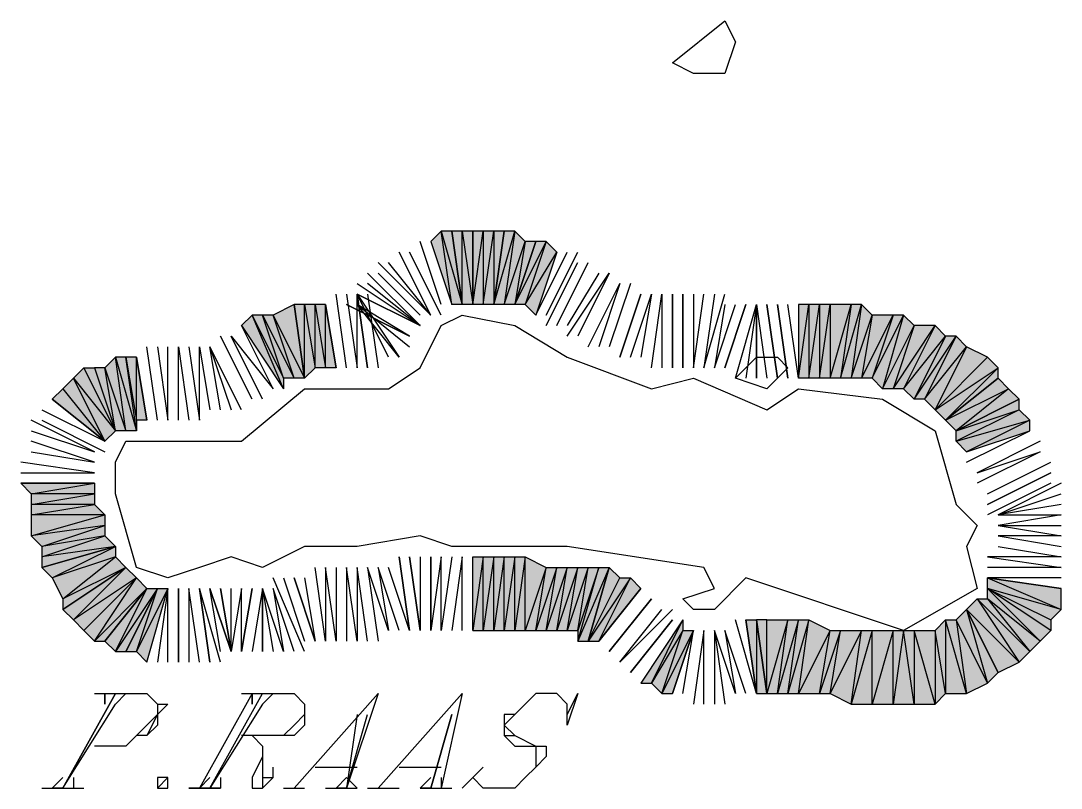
# Model space of a CAD drawing. Header units: millimetres. Extents: x 658 to 813, y 806 to 883.
# Drawn here: x 789.53 to 789.831, y 864.6855 to 864.9074 of the extents above; entities that cross this region are included whole.
import ezdxf

# ---------------------------------------------------------------- set-up
doc = ezdxf.new("R2010")
doc.units = ezdxf.units.MM
doc.header["$LTSCALE"] = 0.1
doc.linetypes.add('atContinuous2', pattern=[0])
for name, color, linetype in [('PANTAI', 7, 'Continuous'), ('pantai1', 7, 'Continuous'), ('TEXT', 8, 'Continuous'), ('zat_Mask_solid', 7, 'Continuous')]:
    doc.layers.add(name, color=color, linetype=linetype)

msp = doc.modelspace()

# ---------------------------------------------------------------- hatches: boundary and pattern name
at = {"layer": 'pantai1'}
for points in [[(789.64859, 864.84358), (789.65467, 864.82534), (789.65163, 864.84662)], [(789.65467, 864.84662), (789.65771, 864.82534), (789.65771, 864.84662)], [(789.60907, 864.82534), (789.61211, 864.80406), (789.61211, 864.82534)], [(789.80971, 864.81014), (789.79451, 864.79494), (789.81275, 864.8071)], [(789.5513, 864.8071), (789.55738, 864.78886), (789.55434, 864.8071)], [(789.54218, 864.80102), (789.55434, 864.78582), (789.54522, 864.80406)], [(789.55434, 864.78582), (789.54522, 864.80406), (789.55738, 864.78886)], [(789.81275, 864.80406), (789.79755, 864.7919), (789.81579, 864.80102)], [(789.79755, 864.7919), (789.81579, 864.80102), (789.80059, 864.78886)], [(789.81579, 864.80102), (789.80059, 864.78886), (789.81883, 864.79798)], [(789.81883, 864.79798), (789.80059, 864.78886), (789.81883, 864.79494)], [(789.5361, 864.74934), (789.55738, 864.75542), (789.5361, 864.75238)], [(789.54218, 864.74022), (789.55738, 864.75238), (789.53914, 864.7463)], [(789.56042, 864.74934), (789.54218, 864.74022), (789.55738, 864.75238)], [(789.54522, 864.73414), (789.56042, 864.74934), (789.54218, 864.73718)], [(789.54218, 864.73718), (789.56042, 864.74934), (789.54218, 864.74022)], [(789.56346, 864.7463), (789.54522, 864.73414), (789.56042, 864.74934)], [(789.54826, 864.7311), (789.56346, 864.7463), (789.54522, 864.73414)], [(789.69723, 864.72806), (789.70635, 864.7463), (789.70939, 864.74326)], [(789.80363, 864.73718), (789.80971, 864.7159), (789.80059, 864.73414)], [(789.81275, 864.71894), (789.80363, 864.73718), (789.80971, 864.7159)], [(789.80971, 864.7159), (789.80059, 864.73414), (789.80363, 864.71286)]]:
    msp.add_hatch(color=7, dxfattribs=at).paths.add_polyline_path(points)
h = msp.add_hatch(color=7, dxfattribs=at)
h.paths.add_polyline_path([(789.65467, 864.82534), (789.65163, 864.84662), (789.65771, 864.82534)], flags=16)
h.paths.add_polyline_path([(789.65163, 864.84662), (789.65771, 864.82534), (789.65467, 864.84662)])
h = msp.add_hatch(color=7, dxfattribs=at)
h.paths.add_polyline_path([(789.65771, 864.82534), (789.65771, 864.84662), (789.66075, 864.82534)], flags=16)
h.paths.add_polyline_path([(789.65771, 864.84662), (789.66075, 864.82534), (789.66075, 864.84662)])
h = msp.add_hatch(color=7, dxfattribs=at)
h.paths.add_polyline_path([(789.66075, 864.84662), (789.66075, 864.82534), (789.66379, 864.84662)], flags=16)
h.paths.add_polyline_path([(789.66075, 864.82534), (789.66379, 864.84662), (789.66379, 864.82534)])
h = msp.add_hatch(color=7, dxfattribs=at)
h.paths.add_polyline_path([(789.66379, 864.84662), (789.66379, 864.82534), (789.66683, 864.84662)], flags=16)
h.paths.add_polyline_path([(789.66379, 864.82534), (789.66683, 864.84662), (789.66683, 864.82534)])
h = msp.add_hatch(color=7, dxfattribs=at)
h.paths.add_polyline_path([(789.66987, 864.84662), (789.66683, 864.82534), (789.67291, 864.84662)], flags=16)
h.paths.add_polyline_path([(789.66683, 864.82534), (789.67291, 864.84662), (789.66987, 864.82534)])
h = msp.add_hatch(color=7, dxfattribs=at)
h.paths.add_polyline_path([(789.67291, 864.84662), (789.66987, 864.82534), (789.67595, 864.84358)])
h.paths.add_polyline_path([(789.66987, 864.82534), (789.67595, 864.84358), (789.67291, 864.82534)], flags=17)
h = msp.add_hatch(color=7, dxfattribs=at)
h.paths.add_polyline_path([(789.67899, 864.84358), (789.67291, 864.82534), (789.68203, 864.84358)], flags=16)
h.paths.add_polyline_path([(789.67291, 864.82534), (789.68203, 864.84358), (789.67595, 864.82534)])
h = msp.add_hatch(color=7, dxfattribs=at)
h.paths.add_polyline_path([(789.60907, 864.80406), (789.60299, 864.8223), (789.61211, 864.80406)], flags=16)
h.paths.add_polyline_path([(789.60299, 864.8223), (789.61211, 864.80406), (789.60907, 864.82534)])
h = msp.add_hatch(color=7, dxfattribs=at)
h.paths.add_polyline_path([(789.61211, 864.80406), (789.61211, 864.82534), (789.61515, 864.8071)])
h.paths.add_polyline_path([(789.61211, 864.82534), (789.61515, 864.8071), (789.61515, 864.82534)], flags=17)
h = msp.add_hatch(color=7, dxfattribs=at)
h.paths.add_polyline_path([(789.61515, 864.8071), (789.61515, 864.82534), (789.61819, 864.8071)], flags=16)
h.paths.add_polyline_path([(789.61515, 864.82534), (789.61819, 864.8071), (789.61819, 864.82534)])
h = msp.add_hatch(color=7, dxfattribs=at)
h.paths.add_polyline_path([(789.75499, 864.82534), (789.75499, 864.80406), (789.75803, 864.82534)], flags=16)
h.paths.add_polyline_path([(789.75499, 864.80406), (789.75803, 864.82534), (789.75803, 864.80406)])
h = msp.add_hatch(color=7, dxfattribs=at)
h.paths.add_polyline_path([(789.75803, 864.82534), (789.75803, 864.80406), (789.76107, 864.82534)], flags=16)
h.paths.add_polyline_path([(789.75803, 864.80406), (789.76107, 864.82534), (789.76107, 864.80406)])
h = msp.add_hatch(color=7, dxfattribs=at)
h.paths.add_polyline_path([(789.76107, 864.82534), (789.76107, 864.80406), (789.76411, 864.82534)], flags=16)
h.paths.add_polyline_path([(789.76107, 864.80406), (789.76411, 864.82534), (789.76411, 864.80406)])
h = msp.add_hatch(color=7, dxfattribs=at)
h.paths.add_polyline_path([(789.76411, 864.82534), (789.76411, 864.80406), (789.77019, 864.82534)], flags=16)
h.paths.add_polyline_path([(789.76411, 864.80406), (789.77019, 864.82534), (789.76715, 864.80406)])
h = msp.add_hatch(color=7, dxfattribs=at)
h.paths.add_polyline_path([(789.77019, 864.82534), (789.76715, 864.80406), (789.77323, 864.82534)], flags=16)
h.paths.add_polyline_path([(789.76715, 864.80406), (789.77323, 864.82534), (789.77019, 864.80406)])
h = msp.add_hatch(color=7, dxfattribs=at)
h.paths.add_polyline_path([(789.77323, 864.82534), (789.77019, 864.80406), (789.77627, 864.8223)])
h.paths.add_polyline_path([(789.77019, 864.80406), (789.77627, 864.8223), (789.77323, 864.80406)], flags=17)
h = msp.add_hatch(color=7, dxfattribs=at)
h.paths.add_polyline_path([(789.59387, 864.81926), (789.60603, 864.80102), (789.59691, 864.8223)])
h.paths.add_polyline_path([(789.60603, 864.80102), (789.59691, 864.8223), (789.60603, 864.80406)], flags=17)
h.paths.add_polyline_path([(789.59691, 864.8223), (789.60603, 864.80406), (789.59995, 864.8223)], flags=16)
h = msp.add_hatch(color=7, dxfattribs=at)
h.paths.add_polyline_path([(789.60603, 864.80406), (789.59995, 864.8223), (789.60907, 864.80406)], flags=16)
h.paths.add_polyline_path([(789.59995, 864.8223), (789.60907, 864.80406), (789.60299, 864.8223)])
h = msp.add_hatch(color=7, dxfattribs=at)
h.paths.add_polyline_path([(789.77627, 864.8223), (789.77323, 864.80406), (789.78235, 864.8223)], flags=16)
h.paths.add_polyline_path([(789.77323, 864.80406), (789.78235, 864.8223), (789.77627, 864.80406)])
h = msp.add_hatch(color=7, dxfattribs=at)
h.paths.add_polyline_path([(789.78235, 864.8223), (789.77627, 864.80406), (789.78539, 864.8223)], flags=16)
h.paths.add_polyline_path([(789.77627, 864.80406), (789.78539, 864.8223), (789.77931, 864.80102)])
h = msp.add_hatch(color=7, dxfattribs=at)
h.paths.add_polyline_path([(789.78539, 864.8223), (789.77931, 864.80102), (789.78843, 864.81926)])
h.paths.add_polyline_path([(789.77931, 864.80102), (789.78843, 864.81926), (789.78235, 864.80102)], flags=17)
h = msp.add_hatch(color=7, dxfattribs=at)
h.paths.add_polyline_path([(789.78843, 864.81926), (789.78235, 864.80102), (789.79451, 864.81926)], flags=16)
h.paths.add_polyline_path([(789.78235, 864.80102), (789.79451, 864.81926), (789.78539, 864.80102)])
h = msp.add_hatch(color=7, dxfattribs=at)
h.paths.add_polyline_path([(789.79755, 864.81622), (789.78843, 864.79798), (789.80059, 864.81622)], flags=16)
h.paths.add_polyline_path([(789.78843, 864.79798), (789.80059, 864.81622), (789.79147, 864.79798)])
h = msp.add_hatch(color=7, dxfattribs=at)
h.paths.add_polyline_path([(789.55738, 864.78886), (789.55434, 864.8071), (789.56042, 864.78886)], flags=16)
h.paths.add_polyline_path([(789.55434, 864.8071), (789.56042, 864.78886), (789.55738, 864.81014)])
h = msp.add_hatch(color=7, dxfattribs=at)
h.paths.add_polyline_path([(789.56042, 864.78886), (789.55738, 864.81014), (789.56346, 864.78886)], flags=16)
h.paths.add_polyline_path([(789.55738, 864.81014), (789.56346, 864.78886), (789.56042, 864.81014)])
h.paths.add_polyline_path([(789.56346, 864.78886), (789.56042, 864.81014), (789.56346, 864.7919)], flags=0)
h.paths.add_polyline_path([(789.56042, 864.81014), (789.56346, 864.7919), (789.56346, 864.81014)], flags=0)
h = msp.add_hatch(color=7, dxfattribs=at)
h.paths.add_polyline_path([(789.54522, 864.80406), (789.55738, 864.78886), (789.54826, 864.8071)])
h.paths.add_polyline_path([(789.55738, 864.78886), (789.54826, 864.8071), (789.5513, 864.8071)], flags=17)
h = msp.add_hatch(color=7, dxfattribs=at)
h.paths.add_polyline_path([(789.79451, 864.79494), (789.81275, 864.8071), (789.79755, 864.7919)])
h.paths.add_polyline_path([(789.81275, 864.8071), (789.79755, 864.7919), (789.81275, 864.80406)], flags=17)
h = msp.add_hatch(color=7, dxfattribs=at)
h.paths.add_polyline_path([(789.55434, 864.78582), (789.53914, 864.79798)], flags=17)
h.paths.add_polyline_path([(789.55434, 864.78582), (789.53914, 864.79798), (789.54218, 864.80102)])
h = msp.add_hatch(color=7, dxfattribs=at)
h.paths.add_polyline_path([(789.80059, 864.78886), (789.81883, 864.79494), (789.80059, 864.78582)], flags=17)
h.paths.add_polyline_path([(789.81883, 864.79494), (789.80059, 864.78582), (789.82187, 864.7919)])
h = msp.add_hatch(color=7, dxfattribs=at)
h.paths.add_polyline_path([(789.80059, 864.78582), (789.82187, 864.7919), (789.80363, 864.78278)])
h.paths.add_polyline_path([(789.82187, 864.7919), (789.80363, 864.78278), (789.82187, 864.78886)], flags=17)
h = msp.add_hatch(color=7, dxfattribs=at)
h.paths.add_polyline_path([(789.5513, 864.77062), (789.53306, 864.77062), (789.5513, 864.77366)], flags=17)
h.paths.add_polyline_path([(789.53306, 864.77062), (789.5513, 864.77366), (789.53002, 864.77366)])
h = msp.add_hatch(color=7, dxfattribs=at)
h.paths.add_polyline_path([(789.5513, 864.76758), (789.53306, 864.76758), (789.5513, 864.77062)], flags=17)
h.paths.add_polyline_path([(789.53306, 864.76758), (789.5513, 864.77062), (789.53306, 864.77062)], flags=17)
h = msp.add_hatch(color=7, dxfattribs=at)
h.paths.add_polyline_path([(789.55434, 864.76454), (789.53306, 864.76454), (789.5513, 864.76758)])
h.paths.add_polyline_path([(789.53306, 864.76454), (789.5513, 864.76758), (789.53306, 864.76758)], flags=17)
h = msp.add_hatch(color=7, dxfattribs=at)
h.paths.add_polyline_path([(789.55434, 864.7615), (789.53306, 864.75846), (789.55434, 864.76454)], flags=17)
h.paths.add_polyline_path([(789.53306, 864.75846), (789.55434, 864.76454), (789.53306, 864.76454)], flags=17)
h = msp.add_hatch(color=7, dxfattribs=at)
h.paths.add_polyline_path([(789.55434, 864.75846), (789.5361, 864.75542), (789.55434, 864.7615)], flags=17)
h.paths.add_polyline_path([(789.5361, 864.75542), (789.55434, 864.7615), (789.53306, 864.75846)])
h = msp.add_hatch(color=7, dxfattribs=at)
h.paths.add_polyline_path([(789.55738, 864.75542), (789.5361, 864.75238), (789.55434, 864.75846)])
h.paths.add_polyline_path([(789.5361, 864.75238), (789.55434, 864.75846), (789.5361, 864.75542)], flags=17)
h = msp.add_hatch(color=7, dxfattribs=at)
h.paths.add_polyline_path([(789.55738, 864.75238), (789.53914, 864.7463), (789.55738, 864.75542)], flags=17)
h.paths.add_polyline_path([(789.53914, 864.7463), (789.55738, 864.75542), (789.5361, 864.74934)])
h = msp.add_hatch(color=7, dxfattribs=at)
h.paths.add_polyline_path([(789.66379, 864.7311), (789.66379, 864.75238), (789.66075, 864.7311)], flags=17)
h.paths.add_polyline_path([(789.66379, 864.75238), (789.66075, 864.7311), (789.66075, 864.75238)], flags=17)
h = msp.add_hatch(color=7, dxfattribs=at)
h.paths.add_polyline_path([(789.66683, 864.7311), (789.66683, 864.75238), (789.66379, 864.7311)], flags=17)
h.paths.add_polyline_path([(789.66683, 864.75238), (789.66379, 864.7311), (789.66379, 864.75238)], flags=17)
h = msp.add_hatch(color=7, dxfattribs=at)
h.paths.add_polyline_path([(789.66987, 864.7311), (789.66987, 864.75238), (789.66683, 864.7311)], flags=17)
h.paths.add_polyline_path([(789.66987, 864.75238), (789.66683, 864.7311), (789.66683, 864.75238)], flags=17)
h = msp.add_hatch(color=7, dxfattribs=at)
h.paths.add_polyline_path([(789.67291, 864.7311), (789.67291, 864.75238), (789.66987, 864.7311)], flags=17)
h.paths.add_polyline_path([(789.67291, 864.75238), (789.66987, 864.7311), (789.66987, 864.75238)], flags=17)
h = msp.add_hatch(color=7, dxfattribs=at)
h.paths.add_polyline_path([(789.67595, 864.7311), (789.67595, 864.75238), (789.67291, 864.7311)], flags=17)
h.paths.add_polyline_path([(789.67595, 864.75238), (789.67291, 864.7311), (789.67291, 864.75238)], flags=17)
h = msp.add_hatch(color=7, dxfattribs=at)
h.paths.add_polyline_path([(789.67899, 864.7311), (789.68203, 864.74934), (789.67595, 864.7311)], flags=17)
h.paths.add_polyline_path([(789.68203, 864.74934), (789.67595, 864.7311), (789.67595, 864.75238)])
h = msp.add_hatch(color=7, dxfattribs=at)
h.paths.add_polyline_path([(789.68203, 864.7311), (789.68507, 864.74934), (789.67899, 864.7311)], flags=17)
h.paths.add_polyline_path([(789.68507, 864.74934), (789.67899, 864.7311), (789.68203, 864.74934)], flags=17)
h = msp.add_hatch(color=7, dxfattribs=at)
h.paths.add_polyline_path([(789.68507, 864.7311), (789.68811, 864.74934), (789.68203, 864.7311)], flags=17)
h.paths.add_polyline_path([(789.68811, 864.74934), (789.68203, 864.7311), (789.68507, 864.74934)], flags=17)
h = msp.add_hatch(color=7, dxfattribs=at)
h.paths.add_polyline_path([(789.68811, 864.7311), (789.69115, 864.74934), (789.68507, 864.7311)], flags=17)
h.paths.add_polyline_path([(789.69115, 864.74934), (789.68507, 864.7311), (789.68811, 864.74934)], flags=17)
h = msp.add_hatch(color=7, dxfattribs=at)
h.paths.add_polyline_path([(789.69115, 864.7311), (789.69419, 864.74934), (789.68811, 864.7311)], flags=17)
h.paths.add_polyline_path([(789.69419, 864.74934), (789.68811, 864.7311), (789.69115, 864.74934)], flags=17)
h = msp.add_hatch(color=7, dxfattribs=at)
h.paths.add_polyline_path([(789.69419, 864.72806), (789.70027, 864.74934), (789.69115, 864.72806)], flags=17)
h.paths.add_polyline_path([(789.70027, 864.74934), (789.69115, 864.72806), (789.69723, 864.74934)], flags=17)
h.paths.add_polyline_path([(789.69115, 864.72806), (789.69723, 864.74934), (789.69115, 864.7311)], flags=0)
h.paths.add_polyline_path([(789.69723, 864.74934), (789.69115, 864.7311), (789.69419, 864.74934)], flags=0)
h = msp.add_hatch(color=7, dxfattribs=at)
h.paths.add_polyline_path([(789.55434, 864.72806), (789.5665, 864.74326), (789.5513, 864.72806)], flags=17)
h.paths.add_polyline_path([(789.5665, 864.74326), (789.5513, 864.72806), (789.56346, 864.7463)])
h = msp.add_hatch(color=7, dxfattribs=at)
h.paths.add_polyline_path([(789.69723, 864.72806), (789.70635, 864.7463), (789.69419, 864.72806)], flags=17)
h.paths.add_polyline_path([(789.70635, 864.7463), (789.69419, 864.72806), (789.70331, 864.7463)], flags=17)
h = msp.add_hatch(color=7, dxfattribs=at)
h.paths.add_polyline_path([(789.83099, 864.74326), (789.80971, 864.7463), (789.83099, 864.73718)], flags=17)
h.paths.add_polyline_path([(789.80971, 864.7463), (789.83099, 864.73718), (789.80971, 864.74326)], flags=17)
h = msp.add_hatch(color=7, dxfattribs=at)
h.paths.add_polyline_path([(789.56042, 864.72502), (789.56954, 864.74326), (789.55738, 864.72502)], flags=17)
h.paths.add_polyline_path([(789.56954, 864.74326), (789.55738, 864.72502), (789.5665, 864.74326)], flags=17)
h = msp.add_hatch(color=7, dxfattribs=at)
h.paths.add_polyline_path([(789.5665, 864.72198), (789.57258, 864.74326), (789.56346, 864.72502)])
h.paths.add_polyline_path([(789.57258, 864.74326), (789.56346, 864.72502), (789.56954, 864.74326)], flags=17)
h = msp.add_hatch(color=7, dxfattribs=at)
h.paths.add_polyline_path([(789.82795, 864.7311), (789.80971, 864.74326), (789.82491, 864.72806)])
h.paths.add_polyline_path([(789.80971, 864.74326), (789.82491, 864.72806), (789.80971, 864.74022)], flags=17)
h = msp.add_hatch(color=7, dxfattribs=at)
h.paths.add_polyline_path([(789.80971, 864.74022), (789.82187, 864.72502), (789.80667, 864.74022)], flags=17)
h.paths.add_polyline_path([(789.82187, 864.72502), (789.80667, 864.74022), (789.81883, 864.72198)])
h = msp.add_hatch(color=7, dxfattribs=at)
h.paths.add_polyline_path([(789.72155, 864.7311), (789.71243, 864.7159), (789.72155, 864.73414)], flags=17)
h.paths.add_polyline_path([(789.71243, 864.7159), (789.72155, 864.73414), (789.70939, 864.7159)])
h = msp.add_hatch(color=7, dxfattribs=at)
h.paths.add_polyline_path([(789.74587, 864.71286), (789.74283, 864.73414), (789.74283, 864.71286)])
h.paths.add_polyline_path([(789.74283, 864.73414), (789.74283, 864.71286), (789.73979, 864.73414)])
h = msp.add_hatch(color=7, dxfattribs=at)
h.paths.add_polyline_path([(789.74891, 864.71286), (789.75195, 864.73414), (789.74587, 864.71286)], flags=17)
h.paths.add_polyline_path([(789.75195, 864.73414), (789.74587, 864.71286), (789.74587, 864.73414)], flags=17)
h = msp.add_hatch(color=7, dxfattribs=at)
h.paths.add_polyline_path([(789.75195, 864.71286), (789.75499, 864.73414), (789.74891, 864.71286)], flags=17)
h.paths.add_polyline_path([(789.75499, 864.73414), (789.74891, 864.71286), (789.75195, 864.73414)], flags=17)
h = msp.add_hatch(color=7, dxfattribs=at)
h.paths.add_polyline_path([(789.75499, 864.71286), (789.75803, 864.73414), (789.75195, 864.71286)], flags=17)
h.paths.add_polyline_path([(789.75803, 864.73414), (789.75195, 864.71286), (789.75499, 864.73414)], flags=17)
h = msp.add_hatch(color=7, dxfattribs=at)
h.paths.add_polyline_path([(789.76107, 864.71286), (789.76411, 864.7311), (789.75499, 864.71286)], flags=17)
h.paths.add_polyline_path([(789.76411, 864.7311), (789.75499, 864.71286), (789.75803, 864.73414)])
h = msp.add_hatch(color=7, dxfattribs=at)
h.paths.add_polyline_path([(789.80059, 864.73414), (789.80363, 864.71286), (789.79755, 864.73414)], flags=17)
h.paths.add_polyline_path([(789.80363, 864.71286), (789.79755, 864.73414), (789.79755, 864.71286)], flags=17)
h = msp.add_hatch(color=7, dxfattribs=at)
h.paths.add_polyline_path([(789.71851, 864.71286), (789.72459, 864.7311), (789.71547, 864.71286)], flags=17)
h.paths.add_polyline_path([(789.72459, 864.7311), (789.71547, 864.71286), (789.72155, 864.7311)], flags=17)
h = msp.add_hatch(color=7, dxfattribs=at)
h.paths.add_polyline_path([(789.76411, 864.71286), (789.76715, 864.7311), (789.76107, 864.71286)], flags=17)
h.paths.add_polyline_path([(789.76715, 864.7311), (789.76107, 864.71286), (789.76411, 864.7311)], flags=17)
h = msp.add_hatch(color=7, dxfattribs=at)
h.paths.add_polyline_path([(789.77019, 864.70982), (789.77323, 864.7311), (789.76411, 864.71286)])
h.paths.add_polyline_path([(789.77323, 864.7311), (789.76411, 864.71286), (789.76715, 864.7311)], flags=17)
h = msp.add_hatch(color=7, dxfattribs=at)
h.paths.add_polyline_path([(789.77627, 864.70982), (789.77627, 864.7311), (789.77019, 864.70982)], flags=17)
h.paths.add_polyline_path([(789.77627, 864.7311), (789.77019, 864.70982), (789.77323, 864.7311)], flags=17)
h = msp.add_hatch(color=7, dxfattribs=at)
h.paths.add_polyline_path([(789.78235, 864.70982), (789.78235, 864.7311), (789.77627, 864.70982)], flags=17)
h.paths.add_polyline_path([(789.78235, 864.7311), (789.77627, 864.70982), (789.77627, 864.7311)], flags=17)
h = msp.add_hatch(color=7, dxfattribs=at)
h.paths.add_polyline_path([(789.78843, 864.7311), (789.78843, 864.70982), (789.78539, 864.7311)], flags=17)
h.paths.add_polyline_path([(789.78843, 864.70982), (789.78539, 864.7311), (789.78235, 864.70982)])
h.paths.add_polyline_path([(789.78539, 864.7311), (789.78235, 864.70982), (789.78235, 864.7311)], flags=17)
h = msp.add_hatch(color=7, dxfattribs=at)
h.paths.add_polyline_path([(789.79451, 864.7311), (789.79451, 864.70982), (789.78843, 864.7311)], flags=17)
h.paths.add_polyline_path([(789.79451, 864.70982), (789.78843, 864.7311), (789.78843, 864.70982)], flags=17)
at = {"layer": 'zat_Mask_solid'}
for points in [[(789.66683, 864.84662), (789.66683, 864.82534), (789.66987, 864.84662)], [(789.67595, 864.84358), (789.67291, 864.82534), (789.67899, 864.84358)], [(789.68203, 864.84358), (789.67595, 864.82534), (789.68507, 864.84054)], [(789.67595, 864.82534), (789.68507, 864.84054), (789.67899, 864.8223)], [(789.61819, 864.8071), (789.61819, 864.82534), (789.62123, 864.8071)], [(789.79451, 864.81926), (789.78539, 864.80102), (789.79755, 864.81622)], [(789.78539, 864.80102), (789.79755, 864.81622), (789.78843, 864.79798)], [(789.80059, 864.81622), (789.79147, 864.79798), (789.80363, 864.81318)], [(789.79147, 864.79798), (789.80363, 864.81318), (789.79451, 864.79494)], [(789.80363, 864.81318), (789.79451, 864.79494), (789.80971, 864.81014)], [(789.56346, 864.7919), (789.56346, 864.81014), (789.5665, 864.7919)], [(789.69419, 864.72806), (789.70331, 864.7463), (789.70027, 864.74934)], [(789.5513, 864.72806), (789.56346, 864.7463), (789.54826, 864.7311)], [(789.55738, 864.72502), (789.5665, 864.74326), (789.55434, 864.72806)], [(789.56346, 864.72502), (789.56954, 864.74326), (789.56042, 864.72502)], [(789.83099, 864.73718), (789.80971, 864.74326), (789.82795, 864.73414)], [(789.80971, 864.74326), (789.82795, 864.73414), (789.82795, 864.7311)], [(789.80667, 864.74022), (789.81883, 864.72198), (789.80363, 864.73718)], [(789.82491, 864.72806), (789.80971, 864.74022), (789.82187, 864.72502)], [(789.81883, 864.72198), (789.80363, 864.73718), (789.81275, 864.71894)], [(789.74587, 864.71286), (789.74587, 864.73414), (789.74283, 864.73414)], [(789.79755, 864.73414), (789.79755, 864.71286), (789.79451, 864.7311)], [(789.71547, 864.71286), (789.72155, 864.7311), (789.71243, 864.7159)], [(789.79755, 864.71286), (789.79451, 864.7311), (789.79451, 864.70982)]]:
    msp.add_hatch(color=7, dxfattribs=at).paths.add_polyline_path(points)

# ---------------------------------------------------------------- linework, layer by layer
at = {"layer": 'PANTAI', "color": 7}
for points in [[(789.71851, 864.89526), (789.73371, 864.90742), (789.73675, 864.90134), (789.73371, 864.89222), (789.72459, 864.89222), (789.71851, 864.89526)], [(789.55738, 864.77974), (789.56042, 864.78582), (789.57258, 864.78582), (789.59387, 864.78582), (789.61211, 864.80102), (789.63643, 864.80102), (789.64555, 864.8071), (789.65163, 864.81926), (789.65771, 864.8223), (789.67291, 864.81926), (789.68811, 864.81014), (789.71243, 864.80102), (789.72459, 864.80406), (789.74587, 864.79494), (789.75499, 864.80102), (789.77931, 864.79798), (789.79451, 864.78886), (789.80059, 864.76758), (789.80667, 864.7615), (789.80363, 864.75542), (789.80667, 864.74326), (789.78539, 864.7311), (789.73979, 864.7463), (789.73067, 864.73718), (789.72459, 864.73718), (789.72155, 864.74022), (789.73067, 864.74326), (789.72763, 864.74934), (789.68811, 864.75542), (789.65467, 864.75542), (789.64555, 864.75846), (789.62731, 864.75542), (789.61211, 864.75542), (789.59995, 864.74934), (789.59083, 864.75238), (789.5817, 864.74934), (789.57258, 864.7463), (789.56346, 864.74934), (789.55738, 864.77062), (789.55738, 864.77974)], [(789.74283, 864.81014), (789.74891, 864.81014), (789.75195, 864.8071), (789.74587, 864.80102), (789.73675, 864.80406), (789.74283, 864.81014)]]:
    msp.add_lwpolyline(points, dxfattribs=at)
at = {"layer": 'pantai1', "color": 7, "linetype": 'atContinuous2'}
for p, q in [((789.53914, 864.79798), (789.54218, 864.80102)), ((789.54218, 864.80102), (789.55434, 864.78582)), ((789.55434, 864.78582), (789.53914, 864.79798)), ((789.53914, 864.79798), (789.55434, 864.78582)), ((789.55434, 864.78582), (789.53914, 864.79798)), ((789.55434, 864.78582), (789.55434, 864.78582)), ((789.74283, 864.71286), (789.73979, 864.73414)), ((789.73979, 864.73414), (789.74283, 864.73414)), ((789.74587, 864.71286), (789.74283, 864.73414)), ((789.74283, 864.73414), (789.74283, 864.71286)), ((789.74283, 864.73414), (789.74283, 864.71286)), ((789.74283, 864.71286), (789.74587, 864.71286))]:
    msp.add_line(p, q, dxfattribs=at)
at = {"layer": 'pantai1', "color": 7}
for points in [[(789.64859, 864.84358), (789.65467, 864.82534), (789.65163, 864.84662), (789.64859, 864.84358)], [(789.65467, 864.82534), (789.65163, 864.84662), (789.65771, 864.82534), (789.65467, 864.82534)], [(789.65163, 864.84662), (789.65771, 864.82534), (789.65467, 864.84662), (789.65163, 864.84662)], [(789.65467, 864.84662), (789.65771, 864.82534), (789.65771, 864.84662), (789.65467, 864.84662)], [(789.65771, 864.82534), (789.65771, 864.84662), (789.66075, 864.82534), (789.65771, 864.82534)], [(789.65771, 864.84662), (789.66075, 864.82534), (789.66075, 864.84662), (789.65771, 864.84662)], [(789.66075, 864.84662), (789.66075, 864.82534), (789.66379, 864.84662), (789.66075, 864.84662)], [(789.66075, 864.82534), (789.66379, 864.84662), (789.66379, 864.82534), (789.66075, 864.82534)], [(789.66379, 864.84662), (789.66379, 864.82534), (789.66683, 864.84662), (789.66379, 864.84662)], [(789.66379, 864.82534), (789.66683, 864.84662), (789.66683, 864.82534), (789.66379, 864.82534)], [(789.66683, 864.84662), (789.66683, 864.82534), (789.66987, 864.84662), (789.66683, 864.84662)], [(789.66987, 864.84662), (789.66683, 864.82534), (789.67291, 864.84662), (789.66987, 864.84662)], [(789.66683, 864.82534), (789.67291, 864.84662), (789.66987, 864.82534), (789.66683, 864.82534)], [(789.67291, 864.84662), (789.66987, 864.82534), (789.67595, 864.84358), (789.67291, 864.84662)], [(789.65163, 864.82534), (789.64555, 864.84358)], [(789.64859, 864.84358), (789.65467, 864.82534)], [(789.66987, 864.82534), (789.67595, 864.84358), (789.67291, 864.82534), (789.66987, 864.82534)], [(789.67595, 864.84358), (789.67291, 864.82534), (789.67899, 864.84358), (789.67595, 864.84358)], [(789.67899, 864.84358), (789.67291, 864.82534), (789.68203, 864.84358), (789.67899, 864.84358)], [(789.67291, 864.82534), (789.68203, 864.84358), (789.67595, 864.82534), (789.67291, 864.82534)], [(789.68203, 864.84358), (789.67595, 864.82534), (789.68507, 864.84054), (789.68203, 864.84358)], [(789.64859, 864.8223), (789.63947, 864.84054)], [(789.65163, 864.8223), (789.64251, 864.84054)], [(789.67595, 864.82534), (789.68507, 864.84054), (789.67899, 864.8223), (789.67595, 864.82534)], [(789.67899, 864.8223), (789.68811, 864.84054)], [(789.68203, 864.8223), (789.69115, 864.84054)], [(789.63339, 864.8375), (789.64859, 864.8223), (789.63643, 864.8375)], [(789.68203, 864.81926), (789.69115, 864.8375)], [(789.68507, 864.81926), (789.69419, 864.8375)], [(789.63035, 864.83446), (789.64555, 864.81926)], [(789.63339, 864.83446), (789.64555, 864.8223)], [(789.69723, 864.83446), (789.68811, 864.81926)], [(789.68811, 864.81622), (789.70027, 864.83446), (789.69115, 864.81622)], [(789.62731, 864.83142), (789.64555, 864.81926), (789.63035, 864.83142)], [(789.69419, 864.81318), (789.70331, 864.83142), (789.69723, 864.81318)], [(789.70635, 864.83142), (789.70027, 864.81318)], [(789.62427, 864.8071), (789.62123, 864.82838)], [(789.62427, 864.82838), (789.62731, 864.8071), (789.62731, 864.82838), (789.63035, 864.8071), (789.62731, 864.82838)], [(789.63643, 864.81014), (789.62731, 864.82838), (789.63947, 864.81014), (789.62731, 864.82534), (789.64251, 864.81318)], [(789.62731, 864.82838), (789.64555, 864.81926), (789.62731, 864.82838)], [(789.63035, 864.82838), (789.63339, 864.8071)], [(789.70939, 864.82838), (789.70331, 864.81014), (789.70939, 864.82838)], [(789.70635, 864.81014), (789.71243, 864.82838), (789.70939, 864.81014)], [(789.71243, 864.8071), (789.71547, 864.82838), (789.71547, 864.8071)], [(789.71851, 864.8071), (789.71851, 864.82838), (789.71851, 864.8071)], [(789.72155, 864.82838), (789.72155, 864.8071), (789.72155, 864.82838)], [(789.72459, 864.82838), (789.72459, 864.8071), (789.72763, 864.82838)], [(789.73067, 864.82838), (789.72763, 864.8071), (789.73371, 864.82838)], [(789.60299, 864.8223), (789.61211, 864.80406), (789.60907, 864.82534), (789.60299, 864.8223)], [(789.60907, 864.82534), (789.61211, 864.80406), (789.61211, 864.82534), (789.60907, 864.82534)], [(789.61211, 864.80406), (789.61211, 864.82534), (789.61515, 864.8071), (789.61211, 864.80406)], [(789.61211, 864.82534), (789.61515, 864.8071), (789.61515, 864.82534), (789.61211, 864.82534)], [(789.61515, 864.8071), (789.61515, 864.82534), (789.61819, 864.8071), (789.61515, 864.8071)], [(789.61515, 864.82534), (789.61819, 864.8071), (789.61819, 864.82534), (789.61515, 864.82534)], [(789.61819, 864.8071), (789.61819, 864.82534), (789.62123, 864.8071), (789.61819, 864.8071)], [(789.62123, 864.8071), (789.61819, 864.82534)], [(789.64251, 864.81622), (789.62427, 864.82534), (789.64251, 864.81622), (789.62731, 864.82534)], [(789.73371, 864.82534), (789.73067, 864.8071), (789.73675, 864.82534)], [(789.73979, 864.82534), (789.73371, 864.8071), (789.73979, 864.82534)], [(789.73675, 864.80406), (789.74283, 864.82534), (789.73979, 864.80406)], [(789.74283, 864.82534), (789.74283, 864.80406), (789.74283, 864.82534), (789.74587, 864.80406)], [(789.74891, 864.80406), (789.74587, 864.82534), (789.74891, 864.80406)], [(789.74891, 864.82534), (789.75195, 864.80406), (789.74891, 864.82534)], [(789.75499, 864.80406), (789.75195, 864.82534)], [(789.75499, 864.82534), (789.75499, 864.80406), (789.75803, 864.82534), (789.75499, 864.82534)], [(789.75499, 864.80406), (789.75803, 864.82534), (789.75803, 864.80406), (789.75499, 864.80406)], [(789.75803, 864.82534), (789.75803, 864.80406), (789.76107, 864.82534), (789.75803, 864.82534)], [(789.75803, 864.80406), (789.76107, 864.82534), (789.76107, 864.80406), (789.75803, 864.80406)], [(789.76107, 864.82534), (789.76107, 864.80406), (789.76411, 864.82534), (789.76107, 864.82534)], [(789.76107, 864.80406), (789.76411, 864.82534), (789.76411, 864.80406), (789.76107, 864.80406)], [(789.76411, 864.82534), (789.76411, 864.80406), (789.77019, 864.82534), (789.76411, 864.82534)], [(789.76411, 864.80406), (789.77019, 864.82534), (789.76715, 864.80406), (789.76411, 864.80406)], [(789.77019, 864.82534), (789.76715, 864.80406), (789.77323, 864.82534), (789.77019, 864.82534)], [(789.76715, 864.80406), (789.77323, 864.82534), (789.77019, 864.80406), (789.76715, 864.80406)], [(789.77323, 864.82534), (789.77019, 864.80406), (789.77627, 864.8223), (789.77323, 864.82534)], [(789.59387, 864.81926), (789.60603, 864.80102), (789.59691, 864.8223), (789.59387, 864.81926)], [(789.60603, 864.80102), (789.59691, 864.8223), (789.60603, 864.80406), (789.60603, 864.80102)], [(789.59691, 864.8223), (789.60603, 864.80406), (789.59995, 864.8223), (789.59691, 864.8223)], [(789.60603, 864.80406), (789.59995, 864.8223), (789.60907, 864.80406), (789.60603, 864.80406)], [(789.59995, 864.8223), (789.60907, 864.80406), (789.60299, 864.8223), (789.59995, 864.8223)], [(789.60907, 864.80406), (789.60299, 864.8223), (789.61211, 864.80406), (789.60907, 864.80406)], [(789.77019, 864.80406), (789.77627, 864.8223), (789.77323, 864.80406), (789.77019, 864.80406)], [(789.77627, 864.8223), (789.77323, 864.80406), (789.78235, 864.8223), (789.77627, 864.8223)], [(789.77323, 864.80406), (789.78235, 864.8223), (789.77627, 864.80406), (789.77323, 864.80406)], [(789.78235, 864.8223), (789.77627, 864.80406), (789.78539, 864.8223), (789.78235, 864.8223)], [(789.77627, 864.80406), (789.78539, 864.8223), (789.77931, 864.80102), (789.77627, 864.80406)], [(789.78539, 864.8223), (789.77931, 864.80102), (789.78843, 864.81926), (789.78539, 864.8223)], [(789.59995, 864.79798), (789.59083, 864.81622), (789.60299, 864.80102), (789.59387, 864.81926)], [(789.77931, 864.80102), (789.78843, 864.81926), (789.78235, 864.80102), (789.77931, 864.80102)], [(789.78843, 864.81926), (789.78235, 864.80102), (789.79451, 864.81926), (789.78843, 864.81926)], [(789.78235, 864.80102), (789.79451, 864.81926), (789.78539, 864.80102), (789.78235, 864.80102)], [(789.79451, 864.81926), (789.78539, 864.80102), (789.79755, 864.81622), (789.79451, 864.81926)], [(789.59691, 864.79798), (789.58779, 864.81622)], [(789.78539, 864.80102), (789.79755, 864.81622), (789.78843, 864.79798), (789.78539, 864.80102)], [(789.79755, 864.81622), (789.78843, 864.79798), (789.80059, 864.81622), (789.79755, 864.81622)], [(789.78843, 864.79798), (789.80059, 864.81622), (789.79147, 864.79798), (789.78843, 864.79798)], [(789.80059, 864.81622), (789.79147, 864.79798), (789.80363, 864.81318), (789.80059, 864.81622)], [(789.56954, 864.7919), (789.5665, 864.81318)], [(789.56954, 864.81318), (789.57258, 864.7919), (789.57258, 864.81318)], [(789.57562, 864.7919), (789.57562, 864.81318), (789.57866, 864.7919)], [(789.57866, 864.81318), (789.5817, 864.7919), (789.5817, 864.81318), (789.58475, 864.79494)], [(789.58779, 864.79494), (789.58475, 864.81318), (789.59083, 864.79494)], [(789.59387, 864.79494), (789.58475, 864.81318)], [(789.79147, 864.79798), (789.80363, 864.81318), (789.79451, 864.79494), (789.79147, 864.79798)], [(789.80363, 864.81318), (789.79451, 864.79494), (789.80971, 864.81014), (789.80363, 864.81318)], [(789.55434, 864.8071), (789.56042, 864.78886), (789.55738, 864.81014), (789.55434, 864.8071)], [(789.56042, 864.78886), (789.55738, 864.81014), (789.56346, 864.78886), (789.56042, 864.78886)], [(789.55738, 864.81014), (789.56346, 864.78886), (789.56042, 864.81014), (789.55738, 864.81014)], [(789.56346, 864.78886), (789.56042, 864.81014), (789.56346, 864.7919), (789.56346, 864.78886)], [(789.56042, 864.81014), (789.56346, 864.7919), (789.56346, 864.81014), (789.56042, 864.81014)], [(789.56346, 864.7919), (789.56346, 864.81014), (789.5665, 864.7919), (789.56346, 864.7919)], [(789.5665, 864.7919), (789.56346, 864.81014)], [(789.80971, 864.81014), (789.79451, 864.79494), (789.81275, 864.8071), (789.80971, 864.81014)], [(789.54522, 864.80406), (789.55738, 864.78886), (789.54826, 864.8071), (789.54522, 864.80406)], [(789.55738, 864.78886), (789.54826, 864.8071), (789.5513, 864.8071), (789.55738, 864.78886)], [(789.5513, 864.8071), (789.55738, 864.78886), (789.55434, 864.8071), (789.5513, 864.8071)], [(789.55738, 864.78886), (789.55434, 864.8071), (789.56042, 864.78886), (789.55738, 864.78886)], [(789.79451, 864.79494), (789.81275, 864.8071), (789.79755, 864.7919), (789.79451, 864.79494)], [(789.81275, 864.8071), (789.79755, 864.7919), (789.81275, 864.80406), (789.81275, 864.8071)], [(789.54218, 864.80102), (789.55434, 864.78582), (789.54522, 864.80406), (789.54218, 864.80102)], [(789.55434, 864.78582), (789.54522, 864.80406), (789.55738, 864.78886), (789.55434, 864.78582)], [(789.81275, 864.80406), (789.79755, 864.7919), (789.81579, 864.80102), (789.81275, 864.80406)], [(789.79755, 864.7919), (789.81579, 864.80102), (789.80059, 864.78886), (789.79755, 864.7919)], [(789.81579, 864.80102), (789.80059, 864.78886), (789.81883, 864.79798), (789.81579, 864.80102)], [(789.81883, 864.79798), (789.80059, 864.78886), (789.81883, 864.79494), (789.81883, 864.79798)], [(789.5361, 864.79494), (789.55434, 864.78582)], [(789.80059, 864.78886), (789.81883, 864.79494), (789.80059, 864.78582), (789.80059, 864.78886)], [(789.81883, 864.79494), (789.80059, 864.78582), (789.82187, 864.7919), (789.81883, 864.79494)], [(789.53306, 864.78886), (789.5513, 864.78278), (789.53306, 864.7919)], [(789.5361, 864.7919), (789.55434, 864.78278)], [(789.80059, 864.78582), (789.82187, 864.7919), (789.80363, 864.78278), (789.80059, 864.78582)], [(789.82187, 864.7919), (789.80363, 864.78278), (789.82187, 864.78886), (789.82187, 864.7919)], [(789.80363, 864.77974), (789.82187, 864.78886)], [(789.53306, 864.78278), (789.5513, 864.77974), (789.53306, 864.78582)], [(789.82491, 864.78582), (789.80667, 864.7767), (789.82491, 864.78278), (789.80667, 864.77366)], [(789.53002, 864.7767), (789.5513, 864.7767), (789.53002, 864.77974)], [(789.80971, 864.77062), (789.82795, 864.77974)], [(789.80971, 864.76758), (789.82795, 864.7767), (789.80971, 864.76758)], [(789.53306, 864.77062), (789.5513, 864.77366), (789.53002, 864.77366), (789.53306, 864.77062)], [(789.53002, 864.77366), (789.5513, 864.77366)], [(789.5513, 864.77062), (789.53306, 864.77062), (789.5513, 864.77366), (789.5513, 864.77062)], [(789.82795, 864.77366), (789.80971, 864.76454)], [(789.83099, 864.77366), (789.81275, 864.76454), (789.83099, 864.77062)], [(789.5513, 864.76758), (789.53306, 864.76758), (789.5513, 864.77062), (789.5513, 864.76758)], [(789.53306, 864.76758), (789.5513, 864.77062), (789.53306, 864.77062), (789.53306, 864.76758)], [(789.55434, 864.76454), (789.53306, 864.76454), (789.5513, 864.76758), (789.55434, 864.76454)], [(789.53306, 864.76454), (789.5513, 864.76758), (789.53306, 864.76758), (789.53306, 864.76454)], [(789.83099, 864.76758), (789.81275, 864.76454), (789.83099, 864.76454), (789.81275, 864.7615), (789.83099, 864.7615)], [(789.55434, 864.7615), (789.53306, 864.75846), (789.55434, 864.76454), (789.55434, 864.7615)], [(789.53306, 864.75846), (789.55434, 864.76454), (789.53306, 864.76454), (789.53306, 864.75846)], [(789.5361, 864.75542), (789.55434, 864.7615), (789.53306, 864.75846), (789.5361, 864.75542)], [(789.55434, 864.75846), (789.5361, 864.75542), (789.55434, 864.7615), (789.55434, 864.75846)], [(789.81275, 864.7615), (789.83099, 864.75846), (789.81275, 864.75846), (789.83099, 864.75542)], [(789.55738, 864.75542), (789.5361, 864.75238), (789.55434, 864.75846), (789.55738, 864.75542)], [(789.5361, 864.75238), (789.55434, 864.75846), (789.5361, 864.75542), (789.5361, 864.75238)], [(789.53914, 864.7463), (789.55738, 864.75542), (789.5361, 864.74934), (789.53914, 864.7463)], [(789.5361, 864.74934), (789.55738, 864.75542), (789.5361, 864.75238), (789.5361, 864.74934)], [(789.55738, 864.75238), (789.53914, 864.7463), (789.55738, 864.75542), (789.55738, 864.75238)], [(789.81275, 864.75542), (789.83099, 864.75238), (789.80971, 864.75238), (789.83099, 864.74934), (789.80971, 864.74934)], [(789.54218, 864.74022), (789.55738, 864.75238), (789.53914, 864.7463), (789.54218, 864.74022)], [(789.56042, 864.74934), (789.54218, 864.74022), (789.55738, 864.75238), (789.56042, 864.74934)], [(789.63947, 864.75238), (789.64251, 864.7311), (789.63947, 864.75238)], [(789.64555, 864.75238), (789.64555, 864.7311), (789.64251, 864.75238), (789.64555, 864.7311)], [(789.65467, 864.75238), (789.65163, 864.7311), (789.65163, 864.75238), (789.64859, 864.7311), (789.64859, 864.75238), (789.64859, 864.7311)], [(789.65771, 864.7311), (789.65771, 864.75238), (789.65467, 864.7311)], [(789.66379, 864.7311), (789.66379, 864.75238), (789.66075, 864.7311), (789.66379, 864.7311)], [(789.66379, 864.75238), (789.66075, 864.7311), (789.66075, 864.75238), (789.66379, 864.75238)], [(789.66683, 864.7311), (789.66683, 864.75238), (789.66379, 864.7311), (789.66683, 864.7311)], [(789.66683, 864.75238), (789.66379, 864.7311), (789.66379, 864.75238), (789.66683, 864.75238)], [(789.66987, 864.7311), (789.66987, 864.75238), (789.66683, 864.7311), (789.66987, 864.7311)], [(789.66987, 864.75238), (789.66683, 864.7311), (789.66683, 864.75238), (789.66987, 864.75238)], [(789.67291, 864.7311), (789.67291, 864.75238), (789.66987, 864.7311), (789.67291, 864.7311)], [(789.67291, 864.75238), (789.66987, 864.7311), (789.66987, 864.75238), (789.67291, 864.75238)], [(789.67595, 864.7311), (789.67595, 864.75238), (789.67291, 864.7311), (789.67595, 864.7311)], [(789.67595, 864.75238), (789.67291, 864.7311), (789.67291, 864.75238), (789.67595, 864.75238)], [(789.68203, 864.74934), (789.67595, 864.7311), (789.67595, 864.75238), (789.68203, 864.74934)], [(789.54522, 864.73414), (789.56042, 864.74934), (789.54218, 864.73718), (789.54522, 864.73414)], [(789.54218, 864.73718), (789.56042, 864.74934), (789.54218, 864.74022), (789.54218, 864.73718)], [(789.56346, 864.7463), (789.54522, 864.73414), (789.56042, 864.74934), (789.56346, 864.7463)], [(789.62123, 864.74934), (789.62123, 864.72806), (789.61819, 864.74934), (789.61819, 864.72806), (789.61515, 864.74934)], [(789.63035, 864.72806), (789.62731, 864.74934), (789.62731, 864.72806), (789.62427, 864.74934), (789.62427, 864.72806)], [(789.63947, 864.7311), (789.63339, 864.74934), (789.63643, 864.7311), (789.63035, 864.74934), (789.63339, 864.72806)], [(789.64251, 864.7311), (789.63643, 864.74934)], [(789.67899, 864.7311), (789.68203, 864.74934), (789.67595, 864.7311), (789.67899, 864.7311)], [(789.68203, 864.7311), (789.68507, 864.74934), (789.67899, 864.7311), (789.68203, 864.7311)], [(789.68507, 864.74934), (789.67899, 864.7311), (789.68203, 864.74934), (789.68507, 864.74934)], [(789.68507, 864.7311), (789.68811, 864.74934), (789.68203, 864.7311), (789.68507, 864.7311)], [(789.68811, 864.74934), (789.68203, 864.7311), (789.68507, 864.74934), (789.68811, 864.74934)], [(789.68811, 864.7311), (789.69115, 864.74934), (789.68507, 864.7311), (789.68811, 864.7311)], [(789.69115, 864.74934), (789.68507, 864.7311), (789.68811, 864.74934), (789.69115, 864.74934)], [(789.69115, 864.7311), (789.69419, 864.74934), (789.68811, 864.7311), (789.69115, 864.7311)], [(789.69419, 864.74934), (789.68811, 864.7311), (789.69115, 864.74934), (789.69419, 864.74934)], [(789.69419, 864.72806), (789.70027, 864.74934), (789.69115, 864.72806), (789.69419, 864.72806)], [(789.70027, 864.74934), (789.69115, 864.72806), (789.69723, 864.74934), (789.70027, 864.74934)], [(789.69115, 864.72806), (789.69723, 864.74934), (789.69115, 864.7311), (789.69115, 864.72806)], [(789.69723, 864.74934), (789.69115, 864.7311), (789.69419, 864.74934), (789.69723, 864.74934)], [(789.69419, 864.72806), (789.70331, 864.7463), (789.70027, 864.74934), (789.69419, 864.72806)], [(789.54826, 864.7311), (789.56346, 864.7463), (789.54522, 864.73414), (789.54826, 864.7311)], [(789.5513, 864.72806), (789.56346, 864.7463), (789.54826, 864.7311), (789.5513, 864.72806)], [(789.5665, 864.74326), (789.5513, 864.72806), (789.56346, 864.7463), (789.5665, 864.74326)], [(789.61211, 864.72502), (789.60299, 864.7463)], [(789.60603, 864.7463), (789.61211, 864.72806)], [(789.61211, 864.7463), (789.61515, 864.72806), (789.60907, 864.7463), (789.61515, 864.72806)], [(789.69723, 864.72806), (789.70635, 864.7463), (789.69419, 864.72806), (789.69723, 864.72806)], [(789.70635, 864.7463), (789.69419, 864.72806), (789.70331, 864.7463), (789.70635, 864.7463)], [(789.69723, 864.72806), (789.70635, 864.7463), (789.70939, 864.74326), (789.69723, 864.72806)], [(789.83099, 864.7463), (789.80971, 864.7463), (789.83099, 864.74326)], [(789.83099, 864.74326), (789.80971, 864.7463), (789.83099, 864.73718), (789.83099, 864.74326)], [(789.80971, 864.7463), (789.83099, 864.73718), (789.80971, 864.74326), (789.80971, 864.7463)], [(789.55434, 864.72806), (789.5665, 864.74326), (789.5513, 864.72806), (789.55434, 864.72806)], [(789.55738, 864.72502), (789.5665, 864.74326), (789.55434, 864.72806), (789.55738, 864.72502)], [(789.56042, 864.72502), (789.56954, 864.74326), (789.55738, 864.72502), (789.56042, 864.72502)], [(789.56954, 864.74326), (789.55738, 864.72502), (789.5665, 864.74326), (789.56954, 864.74326)], [(789.56346, 864.72502), (789.56954, 864.74326), (789.56042, 864.72502), (789.56346, 864.72502)], [(789.5665, 864.72198), (789.57258, 864.74326), (789.56346, 864.72502), (789.5665, 864.72198)], [(789.57258, 864.74326), (789.56346, 864.72502), (789.56954, 864.74326), (789.57258, 864.74326)], [(789.57258, 864.72198), (789.57258, 864.74326), (789.56954, 864.72198)], [(789.57562, 864.72198), (789.57562, 864.74326), (789.57562, 864.72198)], [(789.5817, 864.72198), (789.57866, 864.74326), (789.57866, 864.72198)], [(789.58779, 864.72198), (789.5817, 864.74326), (789.58475, 864.72198), (789.5817, 864.74326)], [(789.58779, 864.74326), (789.59083, 864.72502), (789.58779, 864.74326), (789.59083, 864.72502), (789.58475, 864.74326), (789.59083, 864.72502)], [(789.58779, 864.72502), (789.58475, 864.74326)], [(789.59691, 864.74326), (789.59387, 864.72502), (789.59691, 864.74326), (789.59387, 864.72502), (789.59387, 864.74326), (789.59083, 864.72502), (789.59083, 864.74326)], [(789.59995, 864.74326), (789.59995, 864.72502), (789.59995, 864.74326), (789.59691, 864.72502)], [(789.60907, 864.72502), (789.60299, 864.74326), (789.60603, 864.72502), (789.59995, 864.74326), (789.60299, 864.72502)], [(789.69723, 864.72806), (789.70939, 864.74326)], [(789.83099, 864.73718), (789.80971, 864.74326), (789.82795, 864.73414), (789.83099, 864.73718)], [(789.80971, 864.74326), (789.82795, 864.73414), (789.82795, 864.7311), (789.80971, 864.74326)], [(789.82795, 864.7311), (789.80971, 864.74326), (789.82491, 864.72806), (789.82795, 864.7311)], [(789.80971, 864.74326), (789.82491, 864.72806), (789.80971, 864.74022), (789.80971, 864.74326)], [(789.70027, 864.72502), (789.71243, 864.74022), (789.70027, 864.72502)], [(789.80667, 864.74022), (789.81883, 864.72198), (789.80363, 864.73718), (789.80667, 864.74022)], [(789.80971, 864.74022), (789.82187, 864.72502), (789.80667, 864.74022), (789.80971, 864.74022)], [(789.82187, 864.72502), (789.80667, 864.74022), (789.81883, 864.72198), (789.82187, 864.72502)], [(789.82491, 864.72806), (789.80971, 864.74022), (789.82187, 864.72502), (789.82491, 864.72806)], [(789.71851, 864.73718), (789.70331, 864.72198), (789.71547, 864.73718)], [(789.80363, 864.73718), (789.80971, 864.7159), (789.80059, 864.73414), (789.80363, 864.73718)], [(789.81883, 864.72198), (789.80363, 864.73718), (789.81275, 864.71894), (789.81883, 864.72198)], [(789.81275, 864.71894), (789.80363, 864.73718), (789.80971, 864.7159), (789.81275, 864.71894)], [(789.71851, 864.73414), (789.70635, 864.71894), (789.71851, 864.73414)], [(789.71243, 864.7159), (789.72155, 864.73414), (789.70939, 864.7159), (789.71243, 864.7159)], [(789.72155, 864.7311), (789.71243, 864.7159), (789.72155, 864.73414), (789.72155, 864.7311)], [(789.73979, 864.73414), (789.74283, 864.71286), (789.73675, 864.73414)], [(789.74587, 864.71286), (789.74587, 864.73414), (789.74283, 864.73414), (789.74587, 864.71286)], [(789.74891, 864.71286), (789.75195, 864.73414), (789.74587, 864.71286), (789.74891, 864.71286)], [(789.75195, 864.73414), (789.74587, 864.71286), (789.74587, 864.73414), (789.75195, 864.73414)], [(789.75195, 864.71286), (789.75499, 864.73414), (789.74891, 864.71286), (789.75195, 864.71286)], [(789.75499, 864.73414), (789.74891, 864.71286), (789.75195, 864.73414), (789.75499, 864.73414)], [(789.75499, 864.71286), (789.75803, 864.73414), (789.75195, 864.71286), (789.75499, 864.71286)], [(789.75803, 864.73414), (789.75195, 864.71286), (789.75499, 864.73414), (789.75803, 864.73414)], [(789.76411, 864.7311), (789.75499, 864.71286), (789.75803, 864.73414), (789.76411, 864.7311)], [(789.79755, 864.73414), (789.79755, 864.71286), (789.79451, 864.7311), (789.79755, 864.73414)], [(789.80059, 864.73414), (789.80363, 864.71286), (789.79755, 864.73414), (789.80059, 864.73414)], [(789.80363, 864.71286), (789.79755, 864.73414), (789.79755, 864.71286), (789.80363, 864.71286)], [(789.80971, 864.7159), (789.80059, 864.73414), (789.80363, 864.71286), (789.80971, 864.7159)], [(789.71547, 864.71286), (789.72155, 864.7311), (789.71243, 864.7159), (789.71547, 864.71286)], [(789.71851, 864.71286), (789.72459, 864.7311), (789.71547, 864.71286), (789.71851, 864.71286)], [(789.72459, 864.7311), (789.71547, 864.71286), (789.72155, 864.7311), (789.72459, 864.7311)], [(789.71851, 864.71286), (789.72459, 864.7311), (789.72459, 864.7311), (789.71851, 864.71286)], [(789.72155, 864.71286), (789.72459, 864.7311)], [(789.72763, 864.70982), (789.72763, 864.7311), (789.72459, 864.70982)], [(789.73979, 864.71286), (789.73371, 864.7311), (789.73675, 864.71286), (789.73067, 864.7311), (789.73371, 864.70982)], [(789.73067, 864.7311), (789.73067, 864.70982)], [(789.76107, 864.71286), (789.76411, 864.7311), (789.75499, 864.71286), (789.76107, 864.71286)], [(789.76411, 864.71286), (789.76715, 864.7311), (789.76107, 864.71286), (789.76411, 864.71286)], [(789.76715, 864.7311), (789.76107, 864.71286), (789.76411, 864.7311), (789.76715, 864.7311)], [(789.77019, 864.70982), (789.77323, 864.7311), (789.76411, 864.71286), (789.77019, 864.70982)], [(789.77323, 864.7311), (789.76411, 864.71286), (789.76715, 864.7311), (789.77323, 864.7311)], [(789.77627, 864.70982), (789.77627, 864.7311), (789.77019, 864.70982), (789.77627, 864.70982)], [(789.77627, 864.7311), (789.77019, 864.70982), (789.77323, 864.7311), (789.77627, 864.7311)], [(789.78235, 864.70982), (789.78235, 864.7311), (789.77627, 864.70982), (789.78235, 864.70982)], [(789.78235, 864.7311), (789.77627, 864.70982), (789.77627, 864.7311), (789.78235, 864.7311)], [(789.78843, 864.70982), (789.78539, 864.7311), (789.78235, 864.70982), (789.78843, 864.70982)], [(789.78539, 864.7311), (789.78235, 864.70982), (789.78235, 864.7311), (789.78539, 864.7311)], [(789.78843, 864.7311), (789.78843, 864.70982), (789.78539, 864.7311), (789.78843, 864.7311)], [(789.79451, 864.7311), (789.79451, 864.70982), (789.78843, 864.7311), (789.79451, 864.7311)], [(789.79451, 864.70982), (789.78843, 864.7311), (789.78843, 864.70982), (789.79451, 864.70982)], [(789.79755, 864.71286), (789.79451, 864.7311), (789.79451, 864.70982), (789.79755, 864.71286)]]:
    msp.add_lwpolyline(points, dxfattribs=at)
at = {"layer": 'TEXT', "color": 7}
for points in [[(789.54218, 864.6855), (789.55738, 864.71286), (789.54218, 864.6855), (789.55738, 864.70982)], [(789.5513, 864.71286), (789.5665, 864.71286), (789.56954, 864.70982), (789.57258, 864.70982), (789.56954, 864.70678), (789.56954, 864.70374), (789.5665, 864.7007), (789.56346, 864.7007), (789.56042, 864.69766), (789.5513, 864.69766)], [(789.55434, 864.71286), (789.55434, 864.70982), (789.55434, 864.71286)], [(789.56042, 864.71286), (789.55738, 864.70982), (789.56042, 864.71286)], [(789.5665, 864.71286), (789.56954, 864.70982), (789.56954, 864.70678), (789.5665, 864.7007), (789.56346, 864.7007), (789.56042, 864.69766)], [(789.59691, 864.71286), (789.5817, 864.6855)], [(789.59995, 864.70982), (789.58475, 864.6855), (789.59995, 864.71286)], [(789.59387, 864.71286), (789.60907, 864.71286), (789.61211, 864.70982), (789.61211, 864.70678), (789.61211, 864.70374), (789.60907, 864.7007), (789.60603, 864.7007), (789.60299, 864.7007), (789.59387, 864.7007)], [(789.59691, 864.71286), (789.59691, 864.70982), (789.59691, 864.71286)], [(789.60299, 864.71286), (789.59995, 864.70982), (789.60299, 864.71286)], [(789.60907, 864.71286), (789.61211, 864.70982), (789.61211, 864.70678), (789.60907, 864.70374), (789.60603, 864.7007), (789.60299, 864.7007)], [(789.63339, 864.71286), (789.60907, 864.6855)], [(789.63339, 864.71286), (789.62427, 864.6855)], [(789.65771, 864.71286), (789.63339, 864.6855)], [(789.65771, 864.71286), (789.65163, 864.6855)], [(789.68811, 864.70678), (789.69115, 864.71286), (789.68811, 864.70374), (789.68811, 864.70678), (789.68811, 864.70982), (789.68507, 864.71286), (789.67899, 864.71286), (789.67595, 864.70982), (789.67291, 864.70678), (789.66987, 864.70374), (789.66987, 864.7007), (789.67291, 864.69766), (789.67899, 864.69766), (789.67899, 864.69462), (789.67899, 864.69158), (789.67595, 864.68854), (789.67291, 864.6855)], [(789.56954, 864.70982), (789.56954, 864.70678), (789.5665, 864.70374), (789.56346, 864.7007)], [(789.61211, 864.70982), (789.61211, 864.70678), (789.60907, 864.70374), (789.60603, 864.7007)], [(789.67595, 864.70982), (789.67291, 864.70678), (789.66987, 864.70678), (789.66987, 864.70374), (789.67291, 864.7007), (789.67899, 864.69766), (789.68203, 864.69766), (789.68203, 864.69462), (789.67899, 864.69158), (789.67595, 864.68854), (789.67291, 864.6855), (789.66987, 864.6855), (789.66683, 864.6855), (789.66379, 864.6855), (789.66075, 864.68854), (789.66379, 864.69158), (789.65771, 864.6855), (789.66075, 864.68854)], [(789.62731, 864.70678), (789.62427, 864.6855), (789.63035, 864.70678)], [(789.65467, 864.70678), (789.64859, 864.6855), (789.65467, 864.70678)], [(789.66987, 864.70374), (789.66987, 864.7007), (789.67291, 864.7007), (789.67899, 864.69766), (789.67899, 864.69462)], [(789.59691, 864.7007), (789.59995, 864.69766), (789.59995, 864.69462), (789.59691, 864.68854), (789.59691, 864.6855), (789.59995, 864.6855), (789.60299, 864.68854), (789.60299, 864.69158)], [(789.59995, 864.69766), (789.59995, 864.68854), (789.60299, 864.68854)], [(789.59995, 864.69158), (789.59995, 864.68854), (789.59995, 864.6855)], [(789.61515, 864.69158), (789.62731, 864.69158)], [(789.63947, 864.69158), (789.65163, 864.69158)], [(789.54218, 864.6855), (789.53914, 864.6855), (789.54218, 864.68854)], [(789.54522, 864.68854), (789.54522, 864.6855)], [(789.56954, 864.68854), (789.56954, 864.6855), (789.57258, 864.6855), (789.57258, 864.68854), (789.56954, 864.68854), (789.56954, 864.6855), (789.57258, 864.68854), (789.56954, 864.68854)], [(789.58475, 864.68854), (789.5817, 864.6855)], [(789.58779, 864.68854), (789.58779, 864.6855), (789.58475, 864.6855)], [(789.62427, 864.6855), (789.62123, 864.6855), (789.62427, 864.68854), (789.62731, 864.6855)], [(789.64859, 864.6855), (789.64555, 864.6855), (789.64859, 864.68854)], [(789.65163, 864.68854), (789.65163, 864.6855)], [(789.5361, 864.6855), (789.54826, 864.6855)], [(789.57866, 864.6855), (789.58779, 864.6855)], [(789.58475, 864.6855), (789.57866, 864.6855)], [(789.60603, 864.6855), (789.61211, 864.6855)], [(789.60603, 864.6855), (789.60907, 864.6855)], [(789.61819, 864.6855), (789.62731, 864.6855)], [(789.63035, 864.6855), (789.63947, 864.6855)], [(789.63035, 864.6855), (789.63339, 864.6855), (789.63643, 864.6855)], [(789.64555, 864.6855), (789.65467, 864.6855)]]:
    msp.add_lwpolyline(points, dxfattribs=at)

doc.saveas('drawing.dxf')
